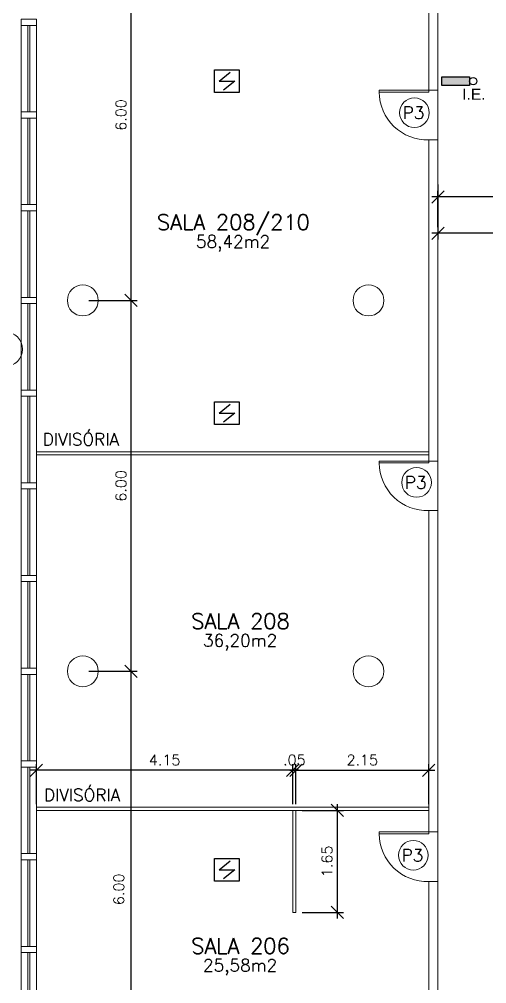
# Model space of a CAD drawing. Header units: millimetres. Extents: x 521 to 1055, y 261 to 520.
# Drawn here: x 531.04 to 538.6, y 388.19 to 403.8 of the extents above; entities that cross this region are included whole.
import ezdxf
from ezdxf.enums import TextEntityAlignment as Align

# ---------------------------------------------------------------- set-up
doc = ezdxf.new("R2010")
doc.units = ezdxf.units.MM
doc.linetypes.add('CONTINU', pattern=[0])
doc.layers.add('0.1', color=8, linetype='Continuous', lineweight=13)
doc.layers.add('ppci', color=8, linetype='Continuous')
doc.styles.add('ROMANS', font='romans')
doc.styles.get("Standard").update_dxf_attribs({"font": 'romans.shx'})
doc.styles.add('STYLE1', font='sanss___.ttf')
doc.dimstyles.new('Fares Eng - 50', dxfattribs={"dimscale": 2, "dimtxt": 0.085, "dimasz": 0.1, "dimexe": 0.05, "dimexo": 0.05, "dimgap": 0.04, "dimtad": 1, "dimzin": 4, "dimdsep": 46, "dimtxsty": 'ROMANS', "dimblk1": 'OBLIQUE', "dimblk2": 'OBLIQUE', "dimsah": 1, "dimcen": 0.05, "dimdle": 0.05, "dimclrd": 8, "dimclre": 8, "dimclrt": 8, "dimaunit": 1, "dimadec": 0, "dimazin": 0, "dimtfac": 1, "dimtix": 1, "dimtmove": 2, "dimatfit": 0, "dimldrblk": 'OPEN90', "dimfxl": 1, "dimtolj": 1, "dimtzin": 0, "dimarcsym": 0})

# ---------------------------------------------------------------- blocks, each defined once
blk = doc.blocks.new('P80')
for points in [[(0, 0.86), (0, 0.83), (0.15, 0.83), (0.15, 0.86)], [(0, 0), (0, 0.03), (0.15, 0.03), (0.15, 0)]]:
    blk.add_lwpolyline(points)
blk.add_lwpolyline([(-0.8, 0.06), (0, 0.06), (0, 0.03), (-0.8, 0.03)], close=True)
at = {"color": 8}
blk.add_arc((-0.025, 0.056), 0.775, 88.1408, 179.6698, dxfattribs=at)
blk = doc.blocks.new('_OBLIQUE')
at = {"color": 0, "linetype": 'ByBlock'}
blk.add_line((-0.5, -0.5), (0.5, 0.5), dxfattribs=at)
blk = doc.blocks.new('*D1126')
at = {"layer": '0.1', "color": 8, "linetype": 'CONTINU', "lineweight": -2, "transparency": 16777216}
for p, q in [((537.814, 401.122), (537.814, 400.234)), ((540.314, 400.035), (540.314, 400.434)), ((540.414, 400.334), (537.714, 400.334))]:
    blk.add_line(p, q, dxfattribs=at)
at = {"layer": 'DEFPOINTS', "color": 0, "linetype": 'CONTINU', "lineweight": -2, "transparency": 16777216}
for p in [(537.814, 401.222), (537.814, 400.334), (540.314, 399.935)]:
    blk.add_point(p, dxfattribs=at)
at = {"layer": '0.1', "color": 8, "linetype": 'CONTINU', "lineweight": -2, "transparency": 16777216, "xscale": 0.2, "yscale": 0.2, "zscale": 0.2, "rotation": 180}
blk.add_blockref('_OBLIQUE', (537.814, 400.334), dxfattribs=at)
at = {"layer": '0.1', "color": 8, "linetype": 'CONTINU', "lineweight": -2, "transparency": 16777216, "xscale": 0.2, "yscale": 0.2, "zscale": 0.2}
blk.add_blockref('_OBLIQUE', (540.314, 400.334), dxfattribs=at)
at = {"layer": '0.1', "color": 8, "linetype": 'CONTINU', "transparency": 16777216, "insert": (539.064, 400.499), "char_height": 0.17, "attachment_point": 5, "style": 'ROMANS'}
blk.add_mtext('\\A1;2.50', dxfattribs=at)
blk = doc.blocks.new('_Open90')
at = {"color": 0, "linetype": 'ByBlock', "lineweight": -2}
for p, q in [((0, 0), (-1, 0)), ((-0.5, 0.5), (0, 0)), ((0, 0), (-0.5, -0.5))]:
    blk.add_line(p, q, dxfattribs=at)
blk = doc.blocks.new('*D1221')
at = {"layer": '0.1', "color": 8, "linetype": 'CONTINU', "lineweight": -2, "transparency": 16777216}
for p, q in [((537.814, 400.434), (537.814, 401.021)), ((546.964, 400.434), (546.964, 401.021)), ((547.064, 400.921), (537.714, 400.921))]:
    blk.add_line(p, q, dxfattribs=at)
at = {"layer": 'DEFPOINTS', "color": 0, "linetype": 'CONTINU', "lineweight": -2, "transparency": 16777216}
for p in [(537.814, 400.921), (537.814, 400.334), (546.964, 400.334)]:
    blk.add_point(p, dxfattribs=at)
at = {"layer": '0.1', "color": 8, "linetype": 'CONTINU', "lineweight": -2, "transparency": 16777216, "xscale": 0.2, "yscale": 0.2, "zscale": 0.2, "rotation": 180}
blk.add_blockref('_OBLIQUE', (537.814, 400.921), dxfattribs=at)
at = {"layer": '0.1', "color": 8, "linetype": 'CONTINU', "lineweight": -2, "transparency": 16777216, "xscale": 0.2, "yscale": 0.2, "zscale": 0.2}
blk.add_blockref('_OBLIQUE', (546.964, 400.921), dxfattribs=at)
at = {"layer": '0.1', "color": 8, "linetype": 'CONTINU', "transparency": 16777216, "insert": (542.389, 401.086), "char_height": 0.17, "attachment_point": 5, "style": 'ROMANS'}
blk.add_mtext('\\A1;9.15', dxfattribs=at)
blk = doc.blocks.new('*D1162')
at = {"layer": '0.1', "color": 8, "linetype": 'CONTINU', "lineweight": -2, "transparency": 16777216}
for p, q in [((532.164, 393.246), (532.947, 393.246)), ((532.847, 387.146), (532.847, 393.346)), ((532.164, 387.246), (532.947, 387.246))]:
    blk.add_line(p, q, dxfattribs=at)
at = {"layer": 'DEFPOINTS', "color": 0, "linetype": 'CONTINU', "lineweight": -2, "transparency": 16777216}
for p in [(532.064, 393.246), (532.847, 393.246), (532.064, 387.246)]:
    blk.add_point(p, dxfattribs=at)
at = {"layer": '0.1', "color": 8, "linetype": 'CONTINU', "lineweight": -2, "transparency": 16777216, "xscale": 0.2, "yscale": 0.2, "zscale": 0.2}
for p, rotation in [((532.847, 393.246), 90), ((532.847, 387.246), 270)]:
    blk.add_blockref('_OBLIQUE', p, dxfattribs=dict(at, rotation=rotation))
at = {"layer": '0.1', "color": 8, "linetype": 'CONTINU', "transparency": 16777216, "insert": (532.647, 389.718), "char_height": 0.17, "attachment_point": 5, "rotation": 90, "style": 'ROMANS'}
blk.add_mtext('\\A1;6.00', dxfattribs=at)
blk = doc.blocks.new('*D1233')
at = {"layer": '0.1', "color": 8, "linetype": 'CONTINU', "lineweight": -2, "transparency": 16777216}
for p, q in [((532.847, 393.146), (532.847, 399.346)), ((532.164, 399.246), (532.947, 399.246)), ((532.164, 393.246), (532.947, 393.246))]:
    blk.add_line(p, q, dxfattribs=at)
at = {"layer": 'DEFPOINTS', "color": 0, "linetype": 'CONTINU', "lineweight": -2, "transparency": 16777216}
for p in [(532.064, 399.246), (532.847, 399.246), (532.064, 393.246)]:
    blk.add_point(p, dxfattribs=at)
at = {"layer": '0.1', "color": 8, "linetype": 'CONTINU', "lineweight": -2, "transparency": 16777216, "xscale": 0.2, "yscale": 0.2, "zscale": 0.2}
for p, rotation in [((532.847, 399.246), 90), ((532.847, 393.246), 270)]:
    blk.add_blockref('_OBLIQUE', p, dxfattribs=dict(at, rotation=rotation))
at = {"layer": '0.1', "color": 8, "linetype": 'CONTINU', "transparency": 16777216, "insert": (532.682, 396.246), "char_height": 0.17, "attachment_point": 5, "rotation": 90, "style": 'ROMANS'}
blk.add_mtext('\\A1;6.00', dxfattribs=at)
blk = doc.blocks.new('*D1234')
at = {"layer": '0.1', "color": 8, "linetype": 'CONTINU', "lineweight": -2, "transparency": 16777216}
for p, q in [((532.164, 405.246), (532.947, 405.246)), ((532.847, 399.146), (532.847, 405.346)), ((532.164, 399.246), (532.947, 399.246))]:
    blk.add_line(p, q, dxfattribs=at)
at = {"layer": 'DEFPOINTS', "color": 0, "linetype": 'CONTINU', "lineweight": -2, "transparency": 16777216}
for p in [(532.064, 405.246), (532.847, 405.246), (532.064, 399.246)]:
    blk.add_point(p, dxfattribs=at)
at = {"layer": '0.1', "color": 8, "linetype": 'CONTINU', "lineweight": -2, "transparency": 16777216, "xscale": 0.2, "yscale": 0.2, "zscale": 0.2}
for p, rotation in [((532.847, 405.246), 90), ((532.847, 399.246), 270)]:
    blk.add_blockref('_OBLIQUE', p, dxfattribs=dict(at, rotation=rotation))
at = {"layer": '0.1', "color": 8, "linetype": 'CONTINU', "transparency": 16777216, "insert": (532.682, 402.246), "char_height": 0.17, "attachment_point": 5, "rotation": 90, "style": 'ROMANS'}
blk.add_mtext('\\A1;6.00', dxfattribs=at)
blk = doc.blocks.new('ÁREA')
for p in [(0.00005, 0.00376), (0, 0)]:
    blk.add_attdef('COMPARTIMENTO', text='', height=0.0025).set_placement(p, align=Align.CENTER)
at = {"color": 1}
for p in [(-0.00005, -0.00376), (-0.0001, -0.00752)]:
    blk.add_attdef('ÁREA', text='', height=0.002, dxfattribs=at).set_placement(p, align=Align.CENTER)
blk = doc.blocks.new('*D3311')
at = {"layer": '0.1', "color": 8, "linetype": 'CONTINU', "lineweight": -2, "transparency": 16777216}
for p, q in [((535.414, 391.645), (537.764, 391.645)), ((535.514, 391.096), (535.514, 391.745)), ((537.664, 391.096), (537.664, 391.745))]:
    blk.add_line(p, q, dxfattribs=at)
at = {"layer": 'DEFPOINTS', "color": 0, "linetype": 'CONTINU', "lineweight": -2, "transparency": 16777216}
for p in [(537.664, 391.645), (535.514, 390.996), (537.664, 390.996)]:
    blk.add_point(p, dxfattribs=at)
at = {"layer": '0.1', "color": 8, "linetype": 'CONTINU', "lineweight": -2, "transparency": 16777216, "xscale": 0.2, "yscale": 0.2, "zscale": 0.2, "rotation": 180}
blk.add_blockref('_OBLIQUE', (535.514, 391.645), dxfattribs=at)
at = {"layer": '0.1', "color": 8, "linetype": 'CONTINU', "lineweight": -2, "transparency": 16777216, "xscale": 0.2, "yscale": 0.2, "zscale": 0.2}
blk.add_blockref('_OBLIQUE', (537.664, 391.645), dxfattribs=at)
at = {"layer": '0.1', "color": 8, "linetype": 'CONTINU', "lineweight": -2, "transparency": 16777216, "insert": (536.589, 391.81), "char_height": 0.17, "attachment_point": 5, "style": 'ROMANS'}
blk.add_mtext('\\A1;2.15', dxfattribs=at)
blk = doc.blocks.new('*D3312')
at = {"layer": '0.1', "color": 8, "linetype": 'CONTINU', "lineweight": -2, "transparency": 16777216}
for p, q in [((535.464, 391.645), (535.264, 391.645)), ((535.464, 391.096), (535.464, 391.745)), ((535.514, 391.645), (535.464, 391.645)), ((535.514, 391.096), (535.514, 391.745)), ((535.514, 391.645), (535.714, 391.645))]:
    blk.add_line(p, q, dxfattribs=at)
at = {"layer": 'DEFPOINTS', "color": 0, "linetype": 'CONTINU', "lineweight": -2, "transparency": 16777216}
for p in [(535.464, 391.645), (535.464, 390.996), (535.514, 390.996)]:
    blk.add_point(p, dxfattribs=at)
at = {"layer": '0.1', "color": 8, "linetype": 'CONTINU', "lineweight": -2, "transparency": 16777216, "xscale": 0.2, "yscale": 0.2, "zscale": 0.2}
blk.add_blockref('_OBLIQUE', (535.464, 391.645), dxfattribs=at)
at = {"layer": '0.1', "color": 8, "linetype": 'CONTINU', "lineweight": -2, "transparency": 16777216, "xscale": 0.2, "yscale": 0.2, "zscale": 0.2, "rotation": 180}
blk.add_blockref('_OBLIQUE', (535.514, 391.645), dxfattribs=at)
at = {"layer": '0.1', "color": 8, "linetype": 'CONTINU', "lineweight": -2, "transparency": 16777216, "insert": (535.489, 391.81), "char_height": 0.17, "attachment_point": 5, "style": 'ROMANS'}
blk.add_mtext('\\A1;.05', dxfattribs=at)
blk = doc.blocks.new('*D3313')
at = {"layer": '0.1', "color": 8, "linetype": 'CONTINU', "lineweight": -2, "transparency": 16777216}
for p, q in [((535.564, 391.645), (531.214, 391.645)), ((531.314, 391.096), (531.314, 391.745)), ((535.464, 391.096), (535.464, 391.745))]:
    blk.add_line(p, q, dxfattribs=at)
at = {"layer": 'DEFPOINTS', "color": 0, "linetype": 'CONTINU', "lineweight": -2, "transparency": 16777216}
for p in [(531.314, 391.645), (531.314, 390.996), (535.464, 390.996)]:
    blk.add_point(p, dxfattribs=at)
at = {"layer": '0.1', "color": 8, "linetype": 'CONTINU', "lineweight": -2, "transparency": 16777216, "xscale": 0.2, "yscale": 0.2, "zscale": 0.2, "rotation": 180}
blk.add_blockref('_OBLIQUE', (531.314, 391.645), dxfattribs=at)
at = {"layer": '0.1', "color": 8, "linetype": 'CONTINU', "lineweight": -2, "transparency": 16777216, "xscale": 0.2, "yscale": 0.2, "zscale": 0.2}
blk.add_blockref('_OBLIQUE', (535.464, 391.645), dxfattribs=at)
at = {"layer": '0.1', "color": 8, "linetype": 'CONTINU', "lineweight": -2, "transparency": 16777216, "insert": (533.389, 391.81), "char_height": 0.17, "attachment_point": 5, "style": 'ROMANS'}
blk.add_mtext('\\A1;4.15', dxfattribs=at)
blk = doc.blocks.new('*D3314')
at = {"layer": '0.1', "color": 8, "linetype": 'CONTINU', "lineweight": -2, "transparency": 16777216}
for p, q in [((536.184, 391.096), (536.184, 389.246)), ((535.614, 390.996), (536.284, 390.996)), ((535.614, 389.346), (536.284, 389.346))]:
    blk.add_line(p, q, dxfattribs=at)
at = {"layer": 'DEFPOINTS', "color": 0, "linetype": 'CONTINU', "lineweight": -2, "transparency": 16777216}
for p in [(535.514, 390.996), (535.514, 389.346), (536.184, 389.346)]:
    blk.add_point(p, dxfattribs=at)
at = {"layer": '0.1', "color": 8, "linetype": 'CONTINU', "lineweight": -2, "transparency": 16777216, "xscale": 0.2, "yscale": 0.2, "zscale": 0.2}
for p, rotation in [((536.184, 390.996), 90), ((536.184, 389.346), 270)]:
    blk.add_blockref('_OBLIQUE', p, dxfattribs=dict(at, rotation=rotation))
at = {"layer": '0.1', "color": 8, "linetype": 'CONTINU', "lineweight": -2, "transparency": 16777216, "insert": (536.019, 390.171), "char_height": 0.17, "attachment_point": 5, "rotation": 90, "style": 'ROMANS'}
blk.add_mtext('\\A1;1.65', dxfattribs=at)

msp = doc.modelspace()

# ---------------------------------------------------------------- hatches: boundary and pattern name
at = {"layer": 'ppci'}
msp.add_hatch(color=10, dxfattribs=at).paths.add_polyline_path([(538.32322, 402.72283), (538.32322, 402.86533), (537.87469, 402.86533), (537.87469, 402.72283)])

# ---------------------------------------------------------------- linework, layer by layer
at = {"layer": '0.1', "color": 7}
for p, q in [((537.66404, 407.84649), (537.66404, 402.64649)), ((537.81404, 407.84649), (537.81404, 402.64649)), ((537.66404, 402.64649), (537.81404, 402.64649)), ((537.66404, 401.84649), (537.81404, 401.84649)), ((537.66404, 401.84649), (537.66404, 396.64649)), ((537.81404, 401.84649), (537.81404, 396.64649)), ((537.66404, 396.64649), (537.81404, 396.64649)), ((537.66404, 395.84649), (537.81404, 395.84649)), ((537.66404, 395.84649), (537.66404, 390.64649)), ((537.81404, 395.84649), (537.81404, 390.64649)), ((537.66404, 390.64649), (537.81404, 390.64649)), ((537.66404, 389.84649), (537.66404, 384.64649)), ((537.66404, 389.84649), (537.81404, 389.84649)), ((537.81404, 389.84649), (537.81404, 384.64649))]:
    msp.add_line(p, q, dxfattribs=at)
at = {"layer": '0.1', "color": 8, "linetype": 'CONTINU'}
for p, q in [((531.06404, 402.29649), (531.06404, 403.69649)), ((531.17404, 402.29649), (531.17404, 403.69649)), ((531.20404, 402.29649), (531.20404, 403.69649)), ((531.31404, 402.29649), (531.31404, 403.69649)), ((537.81404, 401.84649), (537.81404, 402.64649)), ((531.06404, 400.79649), (531.06404, 402.19649)), ((531.17404, 400.79649), (531.17404, 402.19649)), ((531.20404, 400.79649), (531.20404, 402.19649)), ((531.31404, 400.79649), (531.31404, 402.19649)), ((531.06404, 399.29649), (531.06404, 400.69649)), ((531.17404, 399.29649), (531.17404, 400.69649)), ((531.20404, 399.29649), (531.20404, 400.69649)), ((531.31404, 399.29649), (531.31404, 400.69649)), ((531.06404, 397.79649), (531.06404, 399.19649)), ((531.17404, 397.79649), (531.17404, 399.19649)), ((531.20404, 397.79649), (531.20404, 399.19649)), ((531.31404, 397.79649), (531.31404, 399.19649)), ((531.06404, 396.29649), (531.06404, 397.69649)), ((531.17404, 396.29649), (531.17404, 397.69649)), ((531.20404, 396.29649), (531.20404, 397.69649)), ((531.31404, 396.29649), (531.31404, 397.69649)), ((531.31404, 396.79649), (537.66404, 396.79649)), ((537.66404, 396.74649), (531.31404, 396.74649)), ((531.31404, 396.74649), (537.66404, 396.74649)), ((537.81404, 396.64649), (537.81404, 395.84649)), ((531.06404, 394.79649), (531.06404, 396.19649)), ((531.17404, 394.79649), (531.17404, 396.19649)), ((531.20404, 394.79649), (531.20404, 396.19649)), ((531.31404, 395.54649), (531.31404, 396.19649)), ((531.31404, 395.49649), (531.31404, 395.54649)), ((531.31404, 394.79649), (531.31404, 395.49649)), ((531.06404, 393.29649), (531.06404, 394.69649)), ((531.17404, 393.29649), (531.17404, 394.69649)), ((531.20404, 393.29649), (531.20404, 394.69649)), ((531.31404, 393.29649), (531.31404, 394.69649)), ((531.06404, 391.79649), (531.06404, 393.19649)), ((531.17404, 391.79649), (531.17404, 393.19649)), ((531.20404, 391.79649), (531.20404, 393.19649)), ((531.31404, 391.79649), (531.31404, 393.19649)), ((531.06404, 390.29649), (531.06404, 391.69649)), ((531.17404, 390.29649), (531.17404, 391.69649)), ((531.20404, 390.29649), (531.20404, 391.69649)), ((531.31404, 390.29649), (531.31404, 391.69649)), ((537.66404, 391.04649), (531.31404, 391.04649)), ((537.66404, 390.99649), (531.31404, 390.99649)), ((535.46404, 390.99649), (535.46404, 389.34649)), ((535.51404, 390.99649), (535.51404, 389.34649)), ((537.81404, 389.84649), (537.81404, 390.64649)), ((531.06404, 388.79649), (531.06404, 390.19649)), ((531.17404, 388.79649), (531.17404, 390.19649)), ((531.20404, 388.79649), (531.20404, 390.19649)), ((531.31404, 388.79649), (531.31404, 390.19649)), ((535.51404, 389.34649), (535.46404, 389.34649)), ((531.06404, 387.29649), (531.06404, 388.69649)), ((531.17404, 387.29649), (531.17404, 388.69649)), ((531.20404, 387.29649), (531.20404, 388.69649)), ((531.31404, 388.69649), (531.31404, 388.79649)), ((531.31404, 387.29649), (531.31404, 388.69649))]:
    msp.add_line(p, q, dxfattribs=at)
for points in [[(531.06404, 403.79649), (531.31404, 403.79649), (531.31404, 403.69649), (531.06404, 403.69649)], [(531.06404, 402.29649), (531.31404, 402.29649), (531.31404, 402.19649), (531.06404, 402.19649)], [(531.06404, 400.79649), (531.31404, 400.79649), (531.31404, 400.69649), (531.06404, 400.69649)], [(531.06404, 399.29649), (531.31404, 399.29649), (531.31404, 399.19649), (531.06404, 399.19649)], [(531.06404, 397.79649), (531.31404, 397.79649), (531.31404, 397.69649), (531.06404, 397.69649)], [(531.06404, 396.29649), (531.31404, 396.29649), (531.31404, 396.19649), (531.06404, 396.19649)], [(531.06404, 394.79649), (531.31404, 394.79649), (531.31404, 394.69649), (531.06404, 394.69649)], [(531.06404, 393.29649), (531.31404, 393.29649), (531.31404, 393.19649), (531.06404, 393.19649)], [(531.06404, 391.79649), (531.31404, 391.79649), (531.31404, 391.69649), (531.06404, 391.69649)], [(531.06404, 390.29649), (531.31404, 390.29649), (531.31404, 390.19649), (531.06404, 390.19649)]]:
    msp.add_lwpolyline(points, close=True, dxfattribs=at)
msp.add_lwpolyline([(531.31404, 388.69649), (531.06404, 388.69649), (531.06404, 388.79649), (531.31404, 388.79649)], dxfattribs=at)
at = {"layer": '0.1', "color": 8}
for centre, radius in [((537.43288, 402.28382), 0.23964), ((530.80659, 398.45681), 0.28038), ((537.46815, 396.3023), 0.23964), ((537.4155, 390.27008), 0.23964)]:
    msp.add_circle(centre, radius, dxfattribs=at)
at = {"layer": '0.1', "color": 7}
for centre in [(532.06404, 399.24649), (536.68904, 399.24649), (532.06404, 393.24649), (536.68904, 393.24649)]:
    msp.add_circle(centre, 0.25, dxfattribs=at)
at = {"layer": 'ppci', "color": 10, "linetype": 'Continuous'}
for p, q in [((534.26956, 402.79359), (534.44819, 402.93991)), ((534.26956, 402.79359), (534.52287, 402.79359)), ((534.52287, 402.79359), (534.34424, 402.64728)), ((534.26956, 397.42111), (534.44819, 397.56742)), ((534.26956, 397.42111), (534.52287, 397.42111)), ((534.52287, 397.42111), (534.34424, 397.2748)), ((534.26956, 390.03284), (534.44819, 390.17915)), ((534.26956, 390.03284), (534.52287, 390.03284)), ((534.52287, 390.03284), (534.34424, 389.88653))]:
    msp.add_line(p, q, dxfattribs=at)
for points in [[(534.19832, 402.9758), (534.59411, 402.9758), (534.59411, 402.61138), (534.19832, 402.61138)], [(534.19832, 397.60332), (534.59411, 397.60332), (534.59411, 397.2389), (534.19832, 397.2389)], [(534.19832, 390.21505), (534.59411, 390.21505), (534.59411, 389.85063), (534.19832, 389.85063)]]:
    msp.add_lwpolyline(points, close=True, dxfattribs=at)
at = {"layer": 'ppci', "color": 10}
msp.add_lwpolyline([(537.87469, 402.72283), (537.87469, 402.86533), (538.32322, 402.86533), (538.32322, 402.72283)], close=True, dxfattribs=at)
msp.add_circle((538.3844, 402.79408), 0.06117, dxfattribs=at)

# ---------------------------------------------------------------- block references
at = {"layer": '0.1', "color": 8, "xscale": -1, "rotation": 180}
for p in [(537.66404, 402.67649), (537.66404, 396.67649), (537.66404, 390.67649)]:
    msp.add_blockref('P80', p, dxfattribs=at)
at = {"layer": '0.1', "color": 8}
ref = msp.add_blockref('ÁREA', (534.50293, 400.38789), dxfattribs=dict(at, xscale=133.3333333333333, yscale=133.3333333333333, zscale=133.3333333333333))
ref.add_attrib('COMPARTIMENTO', 'SALA 208/210', dxfattribs={"layer": '0', "color": 3, "height": 0.25}).set_placement((534.50293, 400.38789), align=Align.CENTER)
ref.add_attrib('ÁREA', '58,42m2', dxfattribs={"layer": '0', "color": 1, "height": 0.2}).set_placement((534.4963, 400.09993), align=Align.CENTER)
ref = msp.add_blockref('ÁREA', (534.61714, 393.93388), dxfattribs=dict(at, xscale=133.3333333333333, yscale=133.3333333333333, zscale=133.3333333333333))
ref.add_attrib('COMPARTIMENTO', 'SALA 208', dxfattribs={"layer": '0', "color": 3, "height": 0.25}).set_placement((534.61714, 393.93388), align=Align.CENTER)
ref.add_attrib('ÁREA', '36,20m2', dxfattribs={"layer": '0', "color": 1, "height": 0.2}).set_placement((534.61051, 393.64592), align=Align.CENTER)
ref = msp.add_blockref('ÁREA', (534.61714, 388.67751), dxfattribs=dict(at, xscale=133.3333333333333, yscale=133.3333333333333, zscale=133.3333333333333))
ref.add_attrib('COMPARTIMENTO', 'SALA 206', dxfattribs={"layer": '0', "color": 3, "height": 0.25}).set_placement((534.61714, 388.67751), align=Align.CENTER)
ref.add_attrib('ÁREA', '25,58m2', dxfattribs={"layer": '0', "color": 1, "height": 0.2}).set_placement((534.61051, 388.38956), align=Align.CENTER)

# ---------------------------------------------------------------- texts
for s, p in [('P3', (537.24227, 402.1823)), ('DIVISÓRIA', (531.41579, 396.89915)), ('P3', (537.27755, 396.20079)), ('DIVISÓRIA', (531.43457, 391.14381)), ('P3', (537.22489, 390.16857))]:
    msp.add_text(s, height=0.2, dxfattribs=at).set_placement(p)
at = {"layer": 'ppci', "color": 10, "style": 'STYLE1'}
msp.add_text('I.E.', height=0.18, dxfattribs=at).set_placement((538.20633, 402.49249))

# ---------------------------------------------------------------- dimensions: what is measured, and where the dimension line sits
at = {"layer": '0.1', "color": 8, "linetype": 'CONTINU'}
for base, p1, p2, picture, middle in [((532.84692, 405.24649), (532.06404, 399.24649), (532.06404, 405.24649), '*D1234', (532.68192, 402.24649)), ((532.84692, 399.24649), (532.06404, 393.24649), (532.06404, 399.24649), '*D1233', (532.68192, 396.24649))]:
    dim = msp.add_linear_dim(base=base, p1=p1, p2=p2, angle=90, dimstyle='Fares Eng - 50', dxfattribs=at)
    dim.commit()
    dim.dimension.update_dxf_attribs({"geometry": picture, "text_midpoint": middle})
for base, p1, p2, picture, middle in [((537.81404, 400.33443), (540.31404, 399.93472), (537.81404, 401.22239), '*D1126', (539.06404, 400.49943)), ((537.81404, 400.92149), (546.96404, 400.33443), (537.81404, 400.33443), '*D1221', (542.38904, 401.08649))]:
    dim = msp.add_linear_dim(base=base, p1=p1, p2=p2, dimstyle='Fares Eng - 50', dxfattribs=at)
    dim.commit()
    dim.dimension.update_dxf_attribs({"geometry": picture, "text_midpoint": middle})
dim = msp.add_linear_dim(base=(532.84692, 393.24649), p1=(532.06404, 387.24649), p2=(532.06404, 393.24649), angle=90, dimstyle='Fares Eng - 50', dxfattribs=at)
dim.commit()
dim.dimension.update_dxf_attribs({"geometry": '*D1162', "text_midpoint": (532.64692, 389.7181), "dimtype": 160})
at = {"layer": '0.1', "color": 8, "linetype": 'CONTINU', "lineweight": -2}
for base, p1, p2, picture, middle in [((531.31404, 391.64465), (535.46404, 390.99649), (531.31404, 390.99649), '*D3313', (533.38904, 391.80965)), ((535.46404, 391.64465), (535.51404, 390.99649), (535.46404, 390.99649), '*D3312', (535.48904, 391.80965)), ((537.66404, 391.64465), (535.51404, 390.99649), (537.66404, 390.99649), '*D3311', (536.58904, 391.80965))]:
    dim = msp.add_linear_dim(base=base, p1=p1, p2=p2, dimstyle='Fares Eng - 50', dxfattribs=at)
    dim.commit()
    dim.dimension.update_dxf_attribs({"geometry": picture, "text_midpoint": middle})
dim = msp.add_linear_dim(base=(536.1836, 389.34649), p1=(535.51404, 390.99649), p2=(535.51404, 389.34649), angle=90, dimstyle='Fares Eng - 50', dxfattribs=at)
dim.commit()
dim.dimension.update_dxf_attribs({"geometry": '*D3314', "text_midpoint": (536.0186, 390.17149)})

doc.saveas('drawing.dxf')
